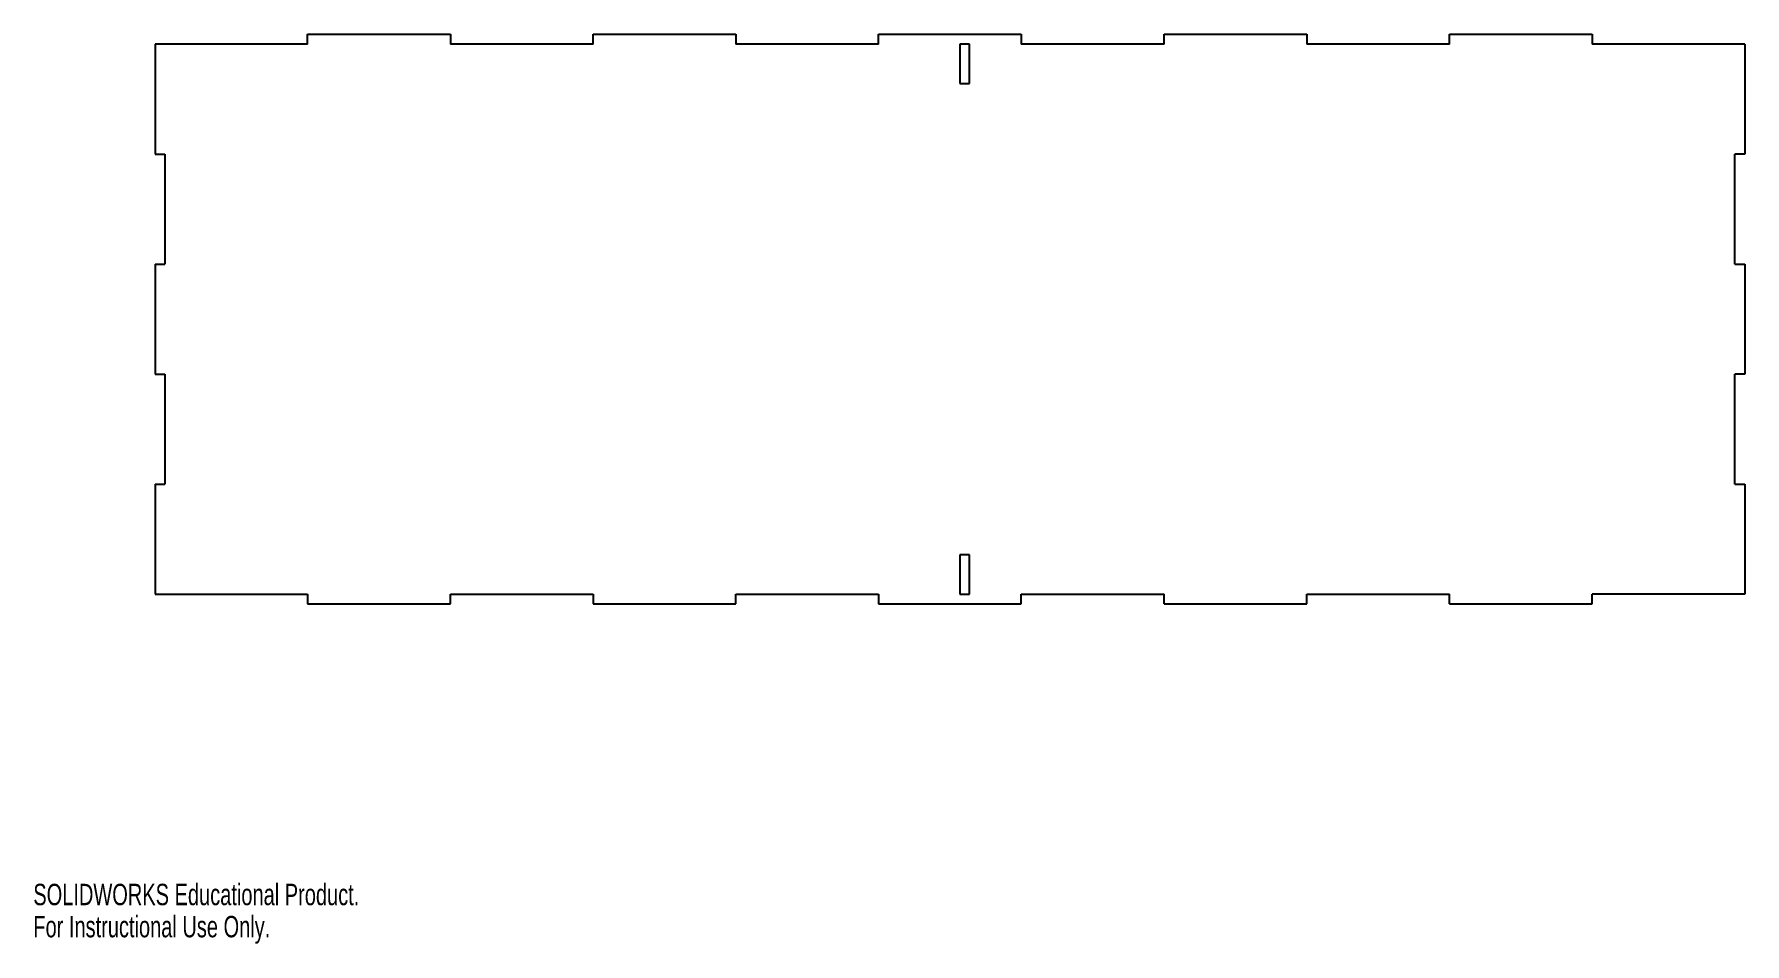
# Model space of a CAD drawing. Header units: millimetres. Extents: x 0 to 554, y 0 to 294.
import ezdxf

# ---------------------------------------------------------------- set-up
doc = ezdxf.new("R2010")
doc.units = ezdxf.units.MM
doc.styles.add('SLDTEXTSTYLE0', font='TXT', dxfattribs={"width": 0.7})

msp = doc.modelspace()

# ---------------------------------------------------------------- linework, layer by layer
at = {"color": 7, "linetype": 'Continuous', "lineweight": 25}
for p, q in [((88.76, 290.78), (88.76, 293.96)), ((88.76, 293.96), (134.95, 293.96)), ((134.95, 293.96), (134.95, 290.78)), ((181.13, 290.78), (181.13, 293.96)), ((181.13, 293.96), (227.31, 293.96)), ((227.31, 293.96), (227.31, 290.78)), ((273.49, 290.78), (273.49, 293.96)), ((273.49, 293.96), (319.67, 293.96)), ((319.67, 293.96), (319.67, 290.78)), ((365.85, 290.78), (365.85, 293.96)), ((365.85, 293.96), (412.04, 293.96)), ((412.04, 293.96), (412.04, 290.78)), ((458.22, 290.78), (458.22, 293.96)), ((458.22, 293.96), (504.4, 293.96)), ((504.4, 293.96), (504.4, 290.78)), ((39.41, 290.78), (39.41, 255.22)), ((88.76, 290.78), (39.41, 290.78)), ((181.13, 290.78), (134.95, 290.78)), ((273.49, 290.78), (227.31, 290.78)), ((302.93, 290.78), (299.76, 290.78)), ((299.76, 290.78), (299.76, 278.08)), ((302.93, 278.08), (302.93, 290.78)), ((365.85, 290.78), (319.67, 290.78)), ((458.22, 290.78), (412.04, 290.78)), ((553.76, 290.78), (504.4, 290.78)), ((553.76, 290.78), (553.76, 255.22)), ((299.76, 278.08), (302.93, 278.08)), ((39.41, 255.22), (42.58, 255.22)), ((42.58, 255.22), (42.58, 219.66)), ((553.76, 255.22), (550.58, 255.22)), ((550.58, 219.66), (550.58, 255.22)), ((39.41, 219.66), (39.41, 184.1)), ((39.41, 219.66), (42.58, 219.66)), ((550.58, 219.66), (553.76, 219.66)), ((553.76, 219.66), (553.76, 184.1)), ((39.41, 184.1), (42.58, 184.1)), ((42.58, 184.1), (42.58, 148.54)), ((553.76, 184.1), (550.58, 184.1)), ((550.58, 148.54), (550.58, 184.1)), ((39.41, 148.54), (39.41, 112.98)), ((39.41, 148.54), (42.58, 148.54)), ((550.58, 148.54), (553.76, 148.54)), ((553.76, 148.54), (553.76, 112.98)), ((299.76, 125.68), (299.76, 112.98)), ((302.93, 125.68), (299.76, 125.68)), ((302.93, 112.98), (302.93, 125.68)), ((39.41, 112.98), (88.76, 112.98)), ((88.76, 112.98), (88.76, 109.81)), ((134.95, 109.81), (134.95, 112.98)), ((134.95, 112.98), (181.13, 112.98)), ((181.13, 112.98), (181.13, 109.81)), ((227.31, 109.81), (227.31, 112.98)), ((227.31, 112.98), (273.49, 112.98)), ((273.49, 112.98), (273.49, 109.81)), ((299.76, 112.98), (302.93, 112.98)), ((319.67, 109.81), (319.67, 112.98)), ((319.67, 112.98), (365.85, 112.98)), ((365.85, 109.81), (365.85, 112.98)), ((412.04, 112.98), (458.22, 112.98)), ((412.04, 109.81), (412.04, 112.98)), ((458.22, 109.81), (458.22, 112.98)), ((553.76, 112.98), (504.4, 112.98)), ((504.4, 109.81), (504.4, 112.98)), ((88.76, 109.81), (134.95, 109.81)), ((181.13, 109.81), (227.31, 109.81)), ((273.49, 109.81), (319.67, 109.81)), ((365.85, 109.81), (412.04, 109.81)), ((458.22, 109.81), (504.4, 109.81))]:
    msp.add_line(p, q, dxfattribs=at)

# ---------------------------------------------------------------- texts
at = {"color": 7, "linetype": 'Continuous', "char_height": 6.92, "attachment_point": 1, "style": 'SLDTEXTSTYLE0'}
for s, insert in [('SOLIDWORKS Educational Product.', (0, 19.3)), ('For Instructional Use Only.', (0, 8.92))]:
    msp.add_mtext(s, dxfattribs=dict(at, insert=insert))

doc.saveas('drawing.dxf')
